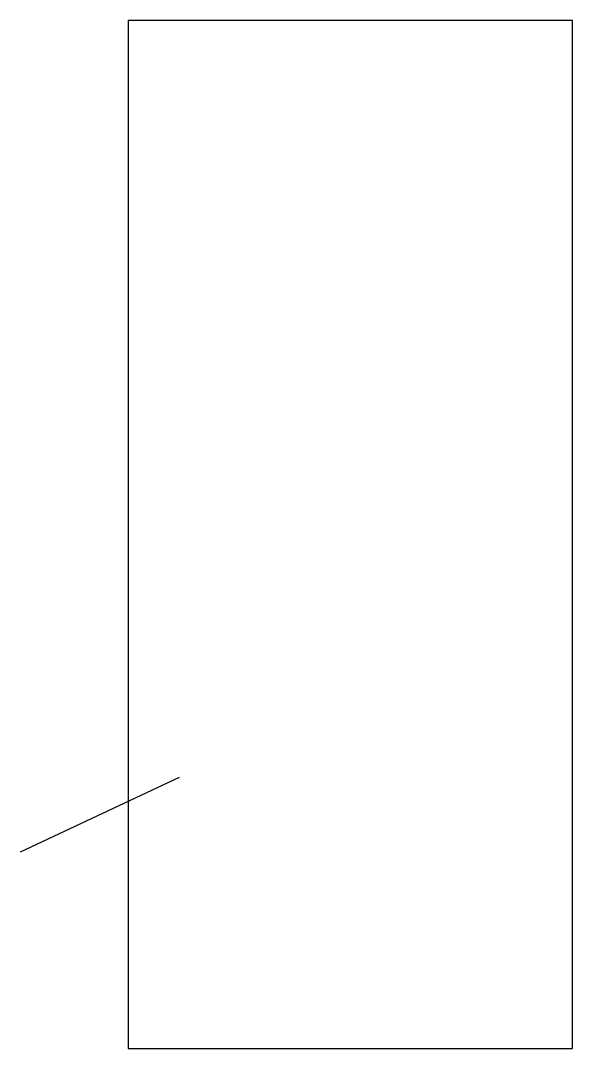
# Model space of a CAD drawing. Header units: millimetres. Extents: x 10 to 601, y -200 to 900.
import ezdxf

# ---------------------------------------------------------------- set-up
doc = ezdxf.new("R2010")
doc.units = ezdxf.units.MM

msp = doc.modelspace()

# ---------------------------------------------------------------- linework, layer by layer
msp.add_line((10, 10), (180, 90))
msp.add_lwpolyline([(125.25, -200.5), (600.75, -200.5), (600.75, 900.125), (125.25, 900.125)], close=True)

doc.saveas('drawing.dxf')
